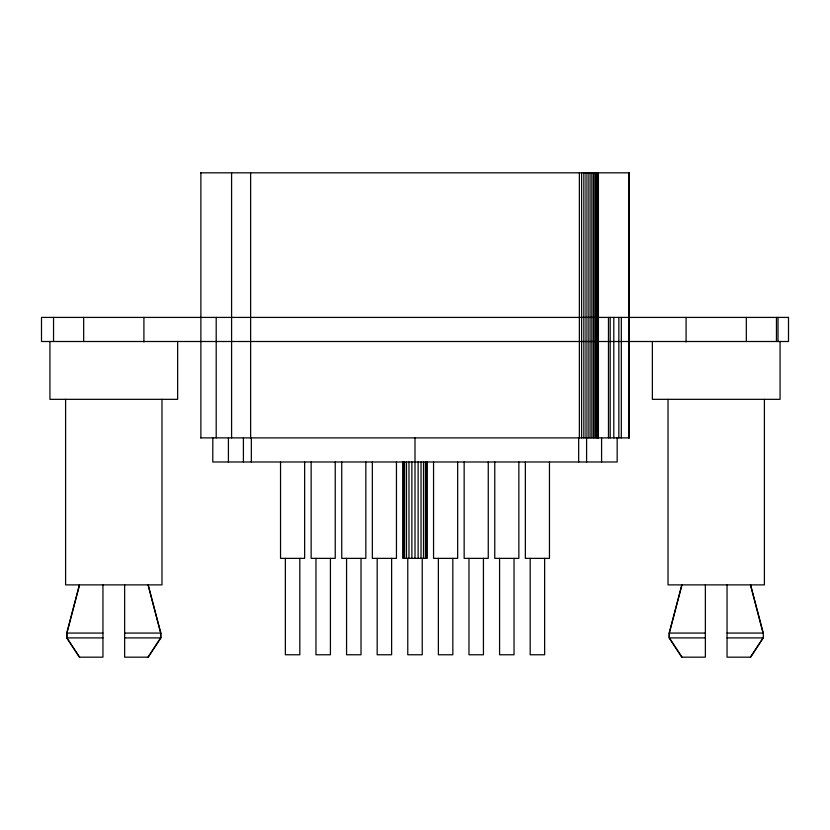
<?xml version="1.0" encoding="UTF-8"?>
<svg xmlns="http://www.w3.org/2000/svg" width="830" height="830" viewBox="0 0 830 830"><rect width="100%" height="100%" fill="white"/><g stroke="black" fill="none" stroke-linecap="round" stroke-linejoin="round"><path stroke-width="1.25" d="M79.576 657.173L66.701 637.897L66.701 633.072L79.244 586.125M681.99 657.173L669.115 637.897L669.115 633.072L681.99 584.88M102.951 584.88L102.951 657.173L79.379 657.173L66.971 637.897L66.971 633.072L79.379 584.88M705.365 584.88L705.365 657.173L681.793 657.173L669.395 637.897L669.395 633.072L681.793 584.88M148.01 584.88L160.885 633.072L160.885 637.897L148.01 657.173M750.424 584.88L763.299 633.072L763.299 637.897L750.424 657.173M763.029 637.897L750.621 657.173L727.049 657.173L727.049 584.88M200.694 172.827L629.306 172.827M200.694 437.887L629.306 437.887L629.202 172.827M66.971 633.072L102.951 633.072M124.635 633.072L160.885 633.072M669.395 633.072L705.365 633.072M727.049 633.072L763.299 633.072M66.971 637.897L102.951 637.897M124.635 637.897L160.885 637.897M669.395 637.897L705.365 637.897M727.049 637.897L763.299 637.897M750.621 584.88L763.029 633.072M148.207 584.88L160.294 631.848M780.065 341.504L780.065 399.334L652.359 399.334L652.359 341.504M778.021 317.413L778.021 341.504M776.455 317.413L776.455 341.504M764.399 399.334L764.399 584.88L668.015 584.88L668.015 399.334M746.326 317.413L746.326 341.504M686.088 317.413L686.088 342.022M629.119 172.827L629.119 437.887M628.808 172.827L628.808 437.887M621.307 317.413L621.307 437.887M618.838 317.413L618.838 437.887M617.167 437.887L617.167 461.988L212.771 461.988L212.833 437.887M613.795 317.413L613.795 437.887M610.195 317.413L610.195 437.887M608.473 317.413L608.473 437.887M601.584 437.887L601.584 461.988M598.409 172.827L598.409 437.887M597.911 172.827L597.911 437.887M597.154 172.827L597.154 437.887M596.158 172.827L596.158 437.887M594.934 172.827L594.934 437.887M593.491 172.827L593.491 437.887M591.852 172.827L591.852 437.887M590.047 172.827L590.047 437.887M588.097 172.827L588.097 437.887M586.592 437.887L586.592 461.988M586.022 172.827L586.022 437.887M583.853 172.827L583.853 437.887M581.633 172.827L581.633 437.887M579.371 172.827L579.371 437.887M578.666 437.887L578.666 461.988M549.46 461.988L549.46 558.372L525.359 558.372L525.359 461.988M544.636 558.372L544.636 654.766L530.183 654.766L530.183 558.372M518.854 461.988L518.854 558.372L494.763 558.372L494.763 461.988M514.04 558.372L514.04 654.766L499.577 654.766L499.577 558.372M488.258 461.988L488.258 558.372L464.157 558.372L464.157 461.988M483.434 558.372L483.434 654.766L468.981 654.766L468.981 558.372M457.652 461.988L457.652 558.372L433.551 558.372L433.551 461.988M452.827 558.372L452.827 654.766L438.375 654.766L438.375 558.372M427.045 461.988L427.045 558.372L402.955 558.372L402.955 461.988M426.641 461.988L426.641 558.372M425.437 461.988L425.479 558.372M423.518 461.988L423.518 558.372M422.231 558.372L422.231 654.766L407.769 654.766L407.769 558.372M421.028 461.988L421.028 558.372M418.123 461.988L418.123 558.372M415 437.887L415 558.372M411.877 461.988L411.877 558.372M408.972 461.988L408.972 558.372M406.482 461.988L406.482 558.372M404.563 461.988L404.563 558.372M403.359 461.988L403.359 558.372M396.45 461.988L396.45 558.372L372.348 558.372L372.348 461.988M391.625 558.372L391.625 654.766L377.173 654.766L377.173 558.372M365.843 461.988L365.843 558.372L341.742 558.372L341.742 461.988M361.019 558.372L361.019 654.766L346.567 654.766L346.567 558.372M335.237 461.988L335.237 558.372L311.146 558.372L311.146 461.988M330.423 558.372L330.423 654.766L315.96 654.766L315.96 558.372M304.641 461.988L304.641 558.372L280.54 558.372L280.54 461.988M299.817 558.372L299.817 654.766L285.364 654.766L285.364 558.372M251.334 437.887L251.334 461.988M250.629 172.827L250.629 437.887M243.408 437.887L243.408 461.988M231.591 172.827L231.591 437.887M228.416 437.887L228.416 461.988M216.205 317.413L216.205 437.887M200.881 172.827L200.881 437.887M177.641 341.504L177.641 399.334L49.935 399.334L49.935 341.504M161.985 399.334L161.985 584.88L65.601 584.88L65.601 399.334M160.605 633.072L160.605 637.897L148.207 657.173L124.635 657.173L124.635 584.88M143.912 317.413L143.912 341.991M83.674 317.413L83.674 341.504M53.545 317.413L53.545 341.504M788.5 317.413L41.5 317.413L41.5 341.504L788.5 341.504L788.5 317.413"/></g></svg>
